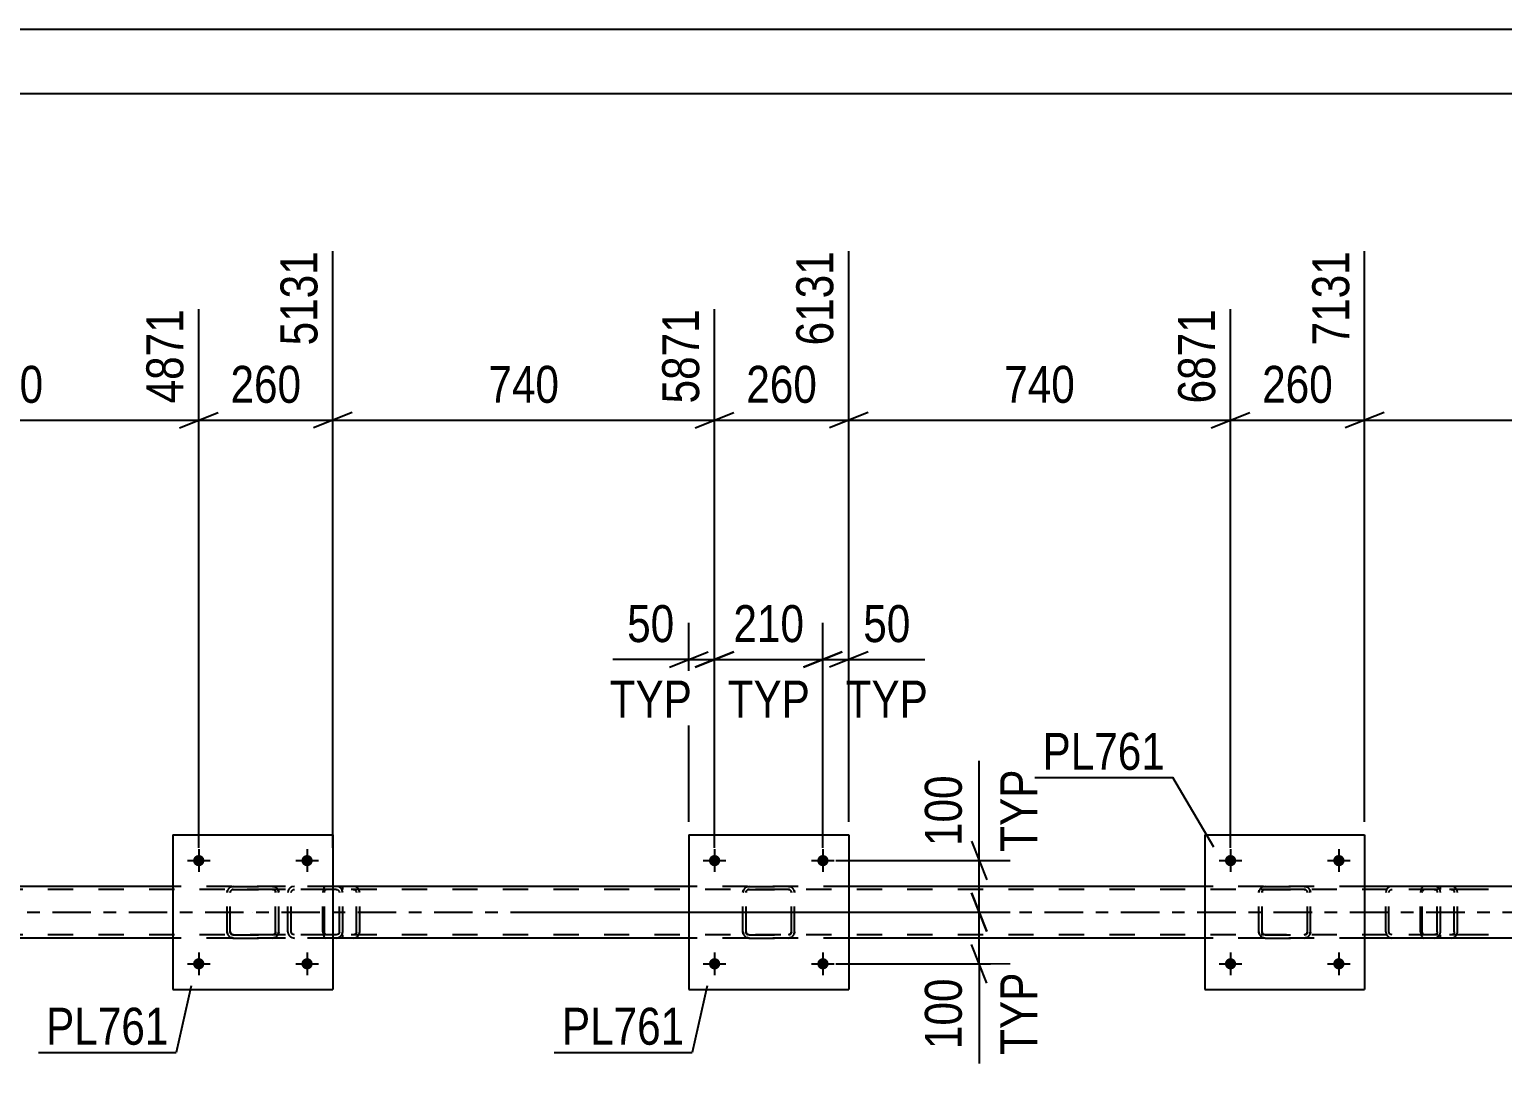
# Model space of a CAD drawing. Header units: millimetres. Extents: x -116 to 725, y -402 to 192.
# Drawn here: x 163 to 277.3, y 111.6 to 191.7 of the extents above; entities that cross this region are included whole.
import ezdxf

# ---------------------------------------------------------------- set-up
doc = ezdxf.new("R2010")
doc.units = ezdxf.units.MM
doc.linetypes.add('DXK_LINE_DOT2', pattern=[3.9198, 1.9599, -1.9599])
doc.linetypes.add('DXK_LINE_DOT3', pattern=[5.9187, 2.979, -0.9799, 0.9799, -0.9799])
doc.styles.add('Arial Narrow', font='ARIALN.TTF', dxfattribs={"height": 0.2})

# ---------------------------------------------------------------- blocks, each defined once
blk = doc.blocks.new('Unknown-203723472-1133')
at = {"color": 5, "linetype": 'Continuous'}
for p, q in [((725.23, 191.75), (-115.77, 191.75)), ((720.23, 186.75), (-110.77, 186.75))]:
    blk.add_line(p, q, dxfattribs=at)
blk = doc.blocks.new('Part-203723472-6724 - 6595')
at = {"color": 7, "linetype": 'DXK_LINE_DOT2'}
for p, q in [((679.93, 125.08), (-18.66, 125.08)), ((186.57, 125.32), (174.17, 125.32)), ((226.57, 125.32), (214.17, 125.32)), ((266.58, 125.32), (254.18, 125.32)), ((679.93, 121.56), (-18.66, 121.56)), ((186.57, 121.32), (174.17, 121.32)), ((226.57, 121.32), (214.17, 121.32)), ((266.58, 121.32), (254.18, 121.32))]:
    blk.add_line(p, q, dxfattribs=at)
at = {"color": 2, "linetype": 'Continuous'}
for p, q in [((174.17, 125.32), (146.57, 125.32)), ((214.17, 125.32), (186.57, 125.32)), ((254.18, 125.32), (226.57, 125.32)), ((294.18, 125.32), (266.58, 125.32)), ((174.17, 121.32), (146.57, 121.32)), ((214.17, 121.32), (186.57, 121.32)), ((254.18, 121.32), (226.57, 121.32)), ((294.18, 121.32), (266.58, 121.32))]:
    blk.add_line(p, q, dxfattribs=at)
at = {"color": 7, "linetype": 'DXK_LINE_DOT3'}
blk.add_line((-18.66, 123.32), (679.93, 123.32), dxfattribs=at)
blk = doc.blocks.new('Part-203723472-6613 - 6595')
at = {"color": 2, "linetype": 'Continuous'}
for p, q in [((254.18, 129.32), (254.18, 117.32)), ((254.18, 129.32), (266.58, 129.32)), ((266.58, 129.32), (266.58, 117.32)), ((254.18, 117.32), (266.58, 117.32))]:
    blk.add_line(p, q, dxfattribs=at)
blk = doc.blocks.new('Bolt-203723472-6817 - 6595')
at = {"linetype": 'Continuous'}
for points in [[(216.61, 119.32, -1), (215.73, 119.32, -1)], [(225.01, 119.32, -1), (224.13, 119.32, -1)]]:
    blk.add_hatch(color=1, dxfattribs=at).paths.add_polyline_path(points)
at = {"color": 1, "linetype": 'Continuous'}
for p, q in [((216.17, 120.2), (216.17, 118.44)), ((224.57, 120.2), (224.57, 118.44)), ((215.29, 119.32), (217.05, 119.32)), ((223.69, 119.32), (225.45, 119.32))]:
    blk.add_line(p, q, dxfattribs=at)
blk = doc.blocks.new('Part-203723472-6614 - 6595')
at = {"color": 7, "linetype": 'DXK_LINE_DOT2'}
for p, q in [((258.38, 124.84), (258.41, 125.03)), ((258.41, 125.03), (258.38, 124.84)), ((258.38, 121.8), (258.38, 124.84)), ((258.62, 124.84), (258.63, 124.94)), ((258.63, 124.94), (258.62, 124.84)), ((258.62, 121.8), (258.62, 124.84)), ((258.63, 124.94), (258.69, 125.01)), ((258.69, 125.01), (258.63, 124.94)), ((258.67, 125.29), (258.86, 125.32)), ((258.86, 125.32), (258.67, 125.29)), ((258.69, 125.01), (258.76, 125.07)), ((258.76, 125.07), (258.69, 125.01)), ((258.76, 125.07), (258.86, 125.08)), ((258.86, 125.08), (258.76, 125.07)), ((258.86, 125.32), (261.9, 125.32)), ((258.86, 125.32), (258.86, 125.32)), ((258.86, 125.32), (261.9, 125.32)), ((258.86, 125.08), (261.9, 125.08)), ((258.86, 125.08), (258.86, 125.08)), ((261.9, 125.08), (258.86, 125.08)), ((261.9, 125.32), (261.9, 125.32)), ((261.9, 125.32), (262.08, 125.29)), ((262.08, 125.29), (261.9, 125.32)), ((261.9, 125.08), (261.9, 125.08)), ((261.9, 125.08), (261.99, 125.07)), ((261.99, 125.07), (261.9, 125.08)), ((261.99, 125.07), (262.06, 125.01)), ((262.06, 125.01), (261.99, 125.07)), ((262.06, 125.01), (262.12, 124.94)), ((262.12, 124.94), (262.06, 125.01)), ((262.12, 124.94), (262.14, 124.84)), ((262.14, 124.84), (262.12, 124.94)), ((262.14, 121.8), (262.14, 124.84)), ((262.34, 125.03), (262.38, 124.84)), ((262.38, 124.84), (262.34, 125.03)), ((262.38, 121.8), (262.38, 124.84)), ((258.41, 121.62), (258.38, 121.8)), ((258.38, 121.8), (258.41, 121.62)), ((258.63, 121.71), (258.62, 121.8)), ((258.62, 121.8), (258.63, 121.71)), ((258.69, 121.63), (258.63, 121.71)), ((258.63, 121.71), (258.69, 121.63)), ((258.86, 121.32), (258.67, 121.36)), ((258.67, 121.36), (258.86, 121.32)), ((258.76, 121.58), (258.69, 121.63)), ((258.69, 121.63), (258.76, 121.58)), ((258.86, 121.56), (258.76, 121.58)), ((258.76, 121.58), (258.86, 121.56)), ((258.86, 121.56), (261.9, 121.56)), ((258.86, 121.56), (258.86, 121.56)), ((258.86, 121.56), (261.9, 121.56)), ((258.86, 121.32), (261.9, 121.32)), ((258.86, 121.32), (258.86, 121.32)), ((258.86, 121.32), (261.9, 121.32)), ((261.99, 121.58), (261.9, 121.56)), ((261.9, 121.56), (261.99, 121.58)), ((261.9, 121.56), (261.9, 121.56)), ((262.08, 121.36), (261.9, 121.32)), ((261.9, 121.32), (262.08, 121.36)), ((261.9, 121.32), (261.9, 121.32)), ((262.06, 121.63), (261.99, 121.58)), ((261.99, 121.58), (262.06, 121.63)), ((262.12, 121.71), (262.06, 121.63)), ((262.06, 121.63), (262.12, 121.71)), ((262.14, 121.8), (262.12, 121.71)), ((262.12, 121.71), (262.14, 121.8)), ((262.38, 121.8), (262.34, 121.62)), ((262.34, 121.62), (262.38, 121.8))]:
    blk.add_line(p, q, dxfattribs=at)
at = {"color": 7, "linetype": 'DXK_LINE_DOT3'}
blk.add_line((260.38, 123.32), (260.38, 123.33), dxfattribs=at)
at = {"color": 7, "linetype": 'DXK_LINE_DOT2'}
for centre, start, end in [((258.86, 124.84), 112.5, 157.5), ((258.86, 124.84), 112.5, 157.5), ((261.9, 124.84), 22.5, 67.5), ((261.9, 124.84), 22.5, 67.5), ((258.86, 121.8), 202.5, 247.5), ((258.86, 121.8), 202.5, 247.5), ((261.9, 121.8), 292.5, 337.5), ((261.9, 121.8), 292.5, 337.5)]:
    blk.add_arc(centre, 0.48, start, end, dxfattribs=at)
blk = doc.blocks.new('Part-203723472-6765 - 6595')
at = {"color": 7, "linetype": 'DXK_LINE_DOT2'}
for p, q in [((186.82, 125.32), (181.43, 125.32)), ((186.82, 125.08), (181.43, 125.08)), ((183.11, 125.01), (183.07, 124.84)), ((183.07, 121.8), (183.07, 124.84)), ((183.11, 125.03), (183.11, 125.01)), ((183.33, 124.84), (183.35, 124.94)), ((183.33, 121.8), (183.33, 124.84)), ((183.35, 124.94), (183.41, 125.01)), ((183.59, 125.32), (183.39, 125.29)), ((183.41, 125.01), (183.49, 125.07)), ((183.49, 125.07), (183.59, 125.08)), ((187.02, 125.29), (186.82, 125.32)), ((186.82, 125.08), (186.92, 125.07)), ((186.92, 125.07), (187, 125.01)), ((187, 125.01), (187.06, 124.94)), ((187.06, 124.94), (187.08, 124.84)), ((187.08, 121.8), (187.08, 124.84)), ((187.3, 125.01), (187.29, 125.03)), ((187.33, 124.84), (187.3, 125.01)), ((187.33, 121.8), (187.33, 124.84)), ((186.82, 121.56), (181.43, 121.56)), ((186.82, 121.32), (181.43, 121.32)), ((183.07, 121.8), (183.11, 121.62)), ((183.35, 121.71), (183.33, 121.8)), ((183.41, 121.63), (183.35, 121.71)), ((183.39, 121.36), (183.59, 121.32)), ((183.49, 121.58), (183.41, 121.63)), ((183.59, 121.56), (183.49, 121.58)), ((186.92, 121.58), (186.82, 121.56)), ((186.82, 121.32), (187.02, 121.36)), ((187, 121.63), (186.92, 121.58)), ((187.06, 121.71), (187, 121.63)), ((187.08, 121.8), (187.06, 121.71)), ((187.29, 121.62), (187.33, 121.8))]:
    blk.add_line(p, q, dxfattribs=at)
for centre, start, end in [((183.57, 124.82), 110.7583, 155.68), ((186.84, 124.82), 24.32, 69.2417), ((183.57, 121.83), 204.32, 249.2417), ((186.84, 121.83), 290.7583, 335.68)]:
    blk.add_arc(centre, 0.496, start, end, dxfattribs=at)
blk = doc.blocks.new('Part-203723472-6631 - 6595')
at = {"color": 2, "linetype": 'Continuous'}
for p, q in [((214.17, 129.32), (214.17, 117.32)), ((214.17, 129.32), (226.57, 129.32)), ((226.57, 129.32), (226.57, 117.32)), ((214.17, 117.32), (226.57, 117.32))]:
    blk.add_line(p, q, dxfattribs=at)
blk = doc.blocks.new('Part-203723472-6632 - 6595')
at = {"color": 7, "linetype": 'DXK_LINE_DOT2'}
for p, q in [((218.37, 124.84), (218.41, 125.03)), ((218.41, 125.03), (218.37, 124.84)), ((218.37, 121.8), (218.37, 124.84)), ((218.61, 124.84), (218.63, 124.94)), ((218.63, 124.94), (218.61, 124.84)), ((218.61, 121.8), (218.61, 124.84)), ((218.63, 124.94), (218.68, 125.01)), ((218.68, 125.01), (218.63, 124.94)), ((218.67, 125.29), (218.85, 125.32)), ((218.85, 125.32), (218.67, 125.29)), ((218.68, 125.01), (218.76, 125.07)), ((218.76, 125.07), (218.68, 125.01)), ((218.76, 125.07), (218.85, 125.08)), ((218.85, 125.08), (218.76, 125.07)), ((218.85, 125.32), (221.89, 125.32)), ((218.85, 125.32), (218.85, 125.32)), ((218.85, 125.32), (221.89, 125.32)), ((218.85, 125.08), (221.89, 125.08)), ((218.85, 125.08), (218.85, 125.08)), ((221.89, 125.08), (218.85, 125.08)), ((221.89, 125.32), (221.89, 125.32)), ((221.89, 125.32), (222.08, 125.29)), ((222.08, 125.29), (221.89, 125.32)), ((221.89, 125.08), (221.89, 125.08)), ((221.89, 125.08), (221.99, 125.07)), ((221.99, 125.07), (221.89, 125.08)), ((221.99, 125.07), (222.06, 125.01)), ((222.06, 125.01), (221.99, 125.07)), ((222.06, 125.01), (222.12, 124.94)), ((222.12, 124.94), (222.06, 125.01)), ((222.12, 124.94), (222.13, 124.84)), ((222.13, 124.84), (222.12, 124.94)), ((222.13, 121.8), (222.13, 124.84)), ((222.34, 125.03), (222.37, 124.84)), ((222.37, 124.84), (222.34, 125.03)), ((222.37, 121.8), (222.37, 124.84)), ((218.41, 121.62), (218.37, 121.8)), ((218.37, 121.8), (218.41, 121.62)), ((218.63, 121.71), (218.61, 121.8)), ((218.61, 121.8), (218.63, 121.71)), ((218.68, 121.63), (218.63, 121.71)), ((218.63, 121.71), (218.68, 121.63)), ((218.85, 121.32), (218.67, 121.36)), ((218.67, 121.36), (218.85, 121.32)), ((218.76, 121.58), (218.68, 121.63)), ((218.68, 121.63), (218.76, 121.58)), ((218.85, 121.56), (218.76, 121.58)), ((218.76, 121.58), (218.85, 121.56)), ((218.85, 121.56), (221.89, 121.56)), ((218.85, 121.56), (218.85, 121.56)), ((218.85, 121.56), (221.89, 121.56)), ((218.85, 121.32), (221.89, 121.32)), ((218.85, 121.32), (218.85, 121.32)), ((218.85, 121.32), (221.89, 121.32)), ((221.99, 121.58), (221.89, 121.56)), ((221.89, 121.56), (221.99, 121.58)), ((221.89, 121.56), (221.89, 121.56)), ((222.08, 121.36), (221.89, 121.32)), ((221.89, 121.32), (222.08, 121.36)), ((221.89, 121.32), (221.89, 121.32)), ((222.06, 121.63), (221.99, 121.58)), ((221.99, 121.58), (222.06, 121.63)), ((222.12, 121.71), (222.06, 121.63)), ((222.06, 121.63), (222.12, 121.71)), ((222.13, 121.8), (222.12, 121.71)), ((222.12, 121.71), (222.13, 121.8)), ((222.37, 121.8), (222.34, 121.62)), ((222.34, 121.62), (222.37, 121.8))]:
    blk.add_line(p, q, dxfattribs=at)
at = {"color": 7, "linetype": 'DXK_LINE_DOT3'}
blk.add_line((220.37, 123.32), (220.37, 123.33), dxfattribs=at)
at = {"color": 7, "linetype": 'DXK_LINE_DOT2'}
for centre, start, end in [((218.85, 124.84), 112.5, 157.5), ((218.85, 124.84), 112.5, 157.5), ((221.89, 124.84), 22.5, 67.5), ((221.89, 124.84), 22.5, 67.5), ((218.85, 121.8), 202.5, 247.5), ((218.85, 121.8), 202.5, 247.5), ((221.89, 121.8), 292.5, 337.5), ((221.89, 121.8), 292.5, 337.5)]:
    blk.add_arc(centre, 0.48, start, end, dxfattribs=at)
blk = doc.blocks.new('Part-203723472-6794 - 6595')
at = {"color": 7, "linetype": 'DXK_LINE_DOT2'}
for p, q in [((271.96, 125.32), (266.56, 125.32)), ((271.96, 125.08), (266.56, 125.08)), ((268.25, 125.01), (268.21, 124.84)), ((268.21, 121.8), (268.21, 124.84)), ((268.25, 125.03), (268.25, 125.01)), ((268.46, 124.84), (268.48, 124.94)), ((268.46, 121.8), (268.46, 124.84)), ((268.48, 124.94), (268.54, 125.01)), ((268.72, 125.32), (268.52, 125.29)), ((268.54, 125.01), (268.62, 125.07)), ((268.62, 125.07), (268.72, 125.08)), ((272.15, 125.29), (271.96, 125.32)), ((271.96, 125.08), (272.05, 125.07)), ((272.05, 125.07), (272.14, 125.01)), ((272.14, 125.01), (272.19, 124.94)), ((272.19, 124.94), (272.21, 124.84)), ((272.21, 121.8), (272.21, 124.84)), ((272.43, 125.01), (272.43, 125.03)), ((272.47, 124.84), (272.43, 125.01)), ((272.47, 121.8), (272.47, 124.84)), ((271.96, 121.56), (266.56, 121.56)), ((271.96, 121.32), (266.56, 121.32)), ((268.21, 121.8), (268.25, 121.62)), ((268.48, 121.71), (268.46, 121.8)), ((268.54, 121.63), (268.48, 121.71)), ((268.52, 121.36), (268.72, 121.32)), ((268.62, 121.58), (268.54, 121.63)), ((268.72, 121.56), (268.62, 121.58)), ((272.05, 121.58), (271.96, 121.56)), ((271.96, 121.32), (272.15, 121.36)), ((272.14, 121.63), (272.05, 121.58)), ((272.19, 121.71), (272.14, 121.63)), ((272.21, 121.8), (272.19, 121.71)), ((272.43, 121.62), (272.47, 121.8))]:
    blk.add_line(p, q, dxfattribs=at)
for centre, start, end in [((268.7, 124.82), 110.7583, 155.68), ((271.97, 124.82), 24.32, 69.2417), ((268.7, 121.83), 204.32, 249.2417), ((271.97, 121.83), 290.7583, 335.68)]:
    blk.add_arc(centre, 0.496, start, end, dxfattribs=at)
blk = doc.blocks.new('Part-203723472-6798 - 6595')
at = {"color": 7, "linetype": 'DXK_LINE_DOT2'}
for p, q in [((270.94, 125.03), (270.92, 124.84)), ((270.92, 121.8), (270.92, 124.84)), ((271, 125.18), (270.94, 125.03)), ((271.09, 125.29), (271, 125.18)), ((271.05, 124.84), (271.06, 124.94)), ((271.05, 121.8), (271.05, 124.84)), ((271.06, 124.94), (271.09, 125.01)), ((271.19, 125.32), (271.09, 125.29)), ((271.09, 125.01), (271.14, 125.07)), ((271.14, 125.07), (271.19, 125.08)), ((275.13, 125.32), (271.19, 125.32)), ((275.13, 125.08), (271.19, 125.08)), ((272.47, 125.08), (272.47, 125.32)), ((273.47, 125.29), (273.28, 125.32)), ((273.28, 125.08), (273.38, 125.07)), ((273.38, 125.07), (273.46, 125.01)), ((273.46, 125.01), (273.51, 124.94)), ((273.51, 124.94), (273.53, 124.84)), ((273.53, 121.8), (273.53, 124.84)), ((273.75, 125.01), (273.75, 125.03)), ((273.78, 124.84), (273.75, 125.01)), ((273.78, 121.8), (273.78, 124.84)), ((270.92, 121.8), (270.94, 121.62)), ((270.94, 121.62), (271, 121.46)), ((271, 121.46), (271.09, 121.36)), ((271.06, 121.71), (271.05, 121.8)), ((271.09, 121.63), (271.06, 121.71)), ((271.14, 121.58), (271.09, 121.63)), ((271.09, 121.36), (271.19, 121.32)), ((271.19, 121.56), (271.14, 121.58)), ((275.13, 121.56), (271.19, 121.56)), ((275.13, 121.32), (271.19, 121.32)), ((272.47, 121.36), (272.47, 121.56)), ((272.47, 121.32), (272.47, 121.36)), ((273.38, 121.58), (273.28, 121.56)), ((273.28, 121.32), (273.47, 121.36)), ((273.46, 121.63), (273.38, 121.58)), ((273.51, 121.71), (273.46, 121.63)), ((273.53, 121.8), (273.51, 121.71)), ((273.75, 121.62), (273.78, 121.8))]:
    blk.add_line(p, q, dxfattribs=at)
for centre, start, end in [((273.3, 124.83), 23.8494, 68.8059), ((273.3, 121.82), 291.1941, 336.1506)]:
    blk.add_arc(centre, 0.492, start, end, dxfattribs=at)
blk = doc.blocks.new('Part-203723472-6805 - 6595')
at = {"color": 7, "linetype": 'DXK_LINE_DOT2'}
for p, q in [((185.81, 125.03), (185.78, 124.84)), ((185.78, 121.8), (185.78, 124.84)), ((185.86, 125.18), (185.81, 125.03)), ((185.95, 125.29), (185.86, 125.18)), ((185.92, 124.84), (185.93, 124.94)), ((185.92, 121.8), (185.92, 124.84)), ((185.93, 124.94), (185.96, 125.01)), ((186.06, 125.32), (185.95, 125.29)), ((185.96, 125.01), (186, 125.07)), ((186, 125.07), (186.06, 125.08)), ((189.99, 125.32), (186.06, 125.32)), ((189.99, 125.08), (186.06, 125.08)), ((187.33, 125.08), (187.33, 125.32)), ((188.34, 125.29), (188.15, 125.32)), ((188.15, 125.08), (188.24, 125.07)), ((188.24, 125.07), (188.32, 125.01)), ((188.32, 125.01), (188.38, 124.94)), ((188.38, 124.94), (188.4, 124.84)), ((188.4, 121.8), (188.4, 124.84)), ((188.61, 125.01), (188.61, 125.03)), ((188.65, 124.84), (188.61, 125.01)), ((188.65, 121.8), (188.65, 124.84)), ((185.78, 121.8), (185.81, 121.62)), ((185.81, 121.62), (185.86, 121.46)), ((185.86, 121.46), (185.95, 121.36)), ((185.93, 121.71), (185.92, 121.8)), ((185.96, 121.63), (185.93, 121.71)), ((185.95, 121.36), (186.06, 121.32)), ((186, 121.58), (185.96, 121.63)), ((186.06, 121.56), (186, 121.58)), ((189.99, 121.56), (186.06, 121.56)), ((189.99, 121.32), (186.06, 121.32)), ((187.33, 121.36), (187.33, 121.56)), ((187.33, 121.32), (187.33, 121.36)), ((188.24, 121.58), (188.15, 121.56)), ((188.15, 121.32), (188.34, 121.36)), ((188.32, 121.63), (188.24, 121.58)), ((188.38, 121.71), (188.32, 121.63)), ((188.4, 121.8), (188.38, 121.71)), ((188.61, 121.62), (188.65, 121.8))]:
    blk.add_line(p, q, dxfattribs=at)
for centre, start, end in [((188.16, 124.83), 23.8494, 68.8059), ((188.16, 121.82), 291.1941, 336.1506)]:
    blk.add_arc(centre, 0.492, start, end, dxfattribs=at)
blk = doc.blocks.new('Bolt-203723472-6850 - 6595')
at = {"linetype": 'Continuous'}
for points in [[(256.62, 127.32, -1), (255.74, 127.32, -1)], [(265.02, 127.32, -1), (264.14, 127.32, -1)]]:
    blk.add_hatch(color=1, dxfattribs=at).paths.add_polyline_path(points)
at = {"color": 1, "linetype": 'Continuous'}
for p, q in [((256.18, 128.2), (256.18, 126.44)), ((264.58, 128.2), (264.58, 126.44)), ((255.3, 127.32), (257.06, 127.32)), ((263.7, 127.32), (265.46, 127.32))]:
    blk.add_line(p, q, dxfattribs=at)
blk = doc.blocks.new('Bolt-203723472-6851 - 6595')
at = {"linetype": 'Continuous'}
for points in [[(256.62, 119.32, -1), (255.74, 119.32, -1)], [(265.02, 119.32, -1), (264.14, 119.32, -1)]]:
    blk.add_hatch(color=1, dxfattribs=at).paths.add_polyline_path(points)
at = {"color": 1, "linetype": 'Continuous'}
for p, q in [((256.18, 120.2), (256.18, 118.44)), ((264.58, 120.2), (264.58, 118.44)), ((255.3, 119.32), (257.06, 119.32)), ((263.7, 119.32), (265.46, 119.32))]:
    blk.add_line(p, q, dxfattribs=at)
blk = doc.blocks.new('Bolt-203723472-6852 - 6595')
at = {"linetype": 'Continuous'}
for points in [[(216.61, 127.32, -1), (215.73, 127.32, -1)], [(225.01, 127.32, -1), (224.13, 127.32, -1)]]:
    blk.add_hatch(color=1, dxfattribs=at).paths.add_polyline_path(points)
at = {"color": 1, "linetype": 'Continuous'}
for p, q in [((216.17, 128.2), (216.17, 126.44)), ((224.57, 128.2), (224.57, 126.44)), ((215.29, 127.32), (217.05, 127.32)), ((223.69, 127.32), (225.45, 127.32))]:
    blk.add_line(p, q, dxfattribs=at)
blk = doc.blocks.new('Part-203723472-6895 - 6595')
at = {"color": 7, "linetype": 'DXK_LINE_DOT2'}
for p, q in [((178.37, 124.84), (178.41, 125.03)), ((178.41, 125.03), (178.37, 124.84)), ((178.37, 121.8), (178.37, 124.84)), ((178.61, 124.84), (178.63, 124.94)), ((178.63, 124.94), (178.61, 124.84)), ((178.61, 121.8), (178.61, 124.84)), ((178.63, 124.94), (178.68, 125.01)), ((178.68, 125.01), (178.63, 124.94)), ((178.67, 125.29), (178.85, 125.32)), ((178.85, 125.32), (178.67, 125.29)), ((178.68, 125.01), (178.76, 125.07)), ((178.76, 125.07), (178.68, 125.01)), ((178.76, 125.07), (178.85, 125.08)), ((178.85, 125.08), (178.76, 125.07)), ((178.85, 125.32), (181.89, 125.32)), ((178.85, 125.32), (178.85, 125.32)), ((178.85, 125.32), (181.89, 125.32)), ((178.85, 125.08), (181.89, 125.08)), ((178.85, 125.08), (178.85, 125.08)), ((181.89, 125.08), (178.85, 125.08)), ((181.89, 125.32), (181.89, 125.32)), ((181.89, 125.32), (182.08, 125.29)), ((182.08, 125.29), (181.89, 125.32)), ((181.89, 125.08), (181.89, 125.08)), ((181.89, 125.08), (181.99, 125.07)), ((181.99, 125.07), (181.89, 125.08)), ((181.99, 125.07), (182.06, 125.01)), ((182.06, 125.01), (181.99, 125.07)), ((182.06, 125.01), (182.12, 124.94)), ((182.12, 124.94), (182.06, 125.01)), ((182.12, 124.94), (182.13, 124.84)), ((182.13, 124.84), (182.12, 124.94)), ((182.13, 121.8), (182.13, 124.84)), ((182.34, 125.03), (182.37, 124.84)), ((182.37, 124.84), (182.34, 125.03)), ((182.37, 121.8), (182.37, 124.84)), ((178.41, 121.62), (178.37, 121.8)), ((178.37, 121.8), (178.41, 121.62)), ((178.63, 121.71), (178.61, 121.8)), ((178.61, 121.8), (178.63, 121.71)), ((178.68, 121.63), (178.63, 121.71)), ((178.63, 121.71), (178.68, 121.63)), ((178.85, 121.32), (178.67, 121.36)), ((178.67, 121.36), (178.85, 121.32)), ((178.76, 121.58), (178.68, 121.63)), ((178.68, 121.63), (178.76, 121.58)), ((178.85, 121.56), (178.76, 121.58)), ((178.76, 121.58), (178.85, 121.56)), ((178.85, 121.56), (181.89, 121.56)), ((178.85, 121.56), (178.85, 121.56)), ((178.85, 121.56), (181.89, 121.56)), ((178.85, 121.32), (181.89, 121.32)), ((178.85, 121.32), (178.85, 121.32)), ((178.85, 121.32), (181.89, 121.32)), ((181.99, 121.58), (181.89, 121.56)), ((181.89, 121.56), (181.99, 121.58)), ((181.89, 121.56), (181.89, 121.56)), ((182.08, 121.36), (181.89, 121.32)), ((181.89, 121.32), (182.08, 121.36)), ((181.89, 121.32), (181.89, 121.32)), ((182.06, 121.63), (181.99, 121.58)), ((181.99, 121.58), (182.06, 121.63)), ((182.12, 121.71), (182.06, 121.63)), ((182.06, 121.63), (182.12, 121.71)), ((182.13, 121.8), (182.12, 121.71)), ((182.12, 121.71), (182.13, 121.8)), ((182.37, 121.8), (182.34, 121.62)), ((182.34, 121.62), (182.37, 121.8))]:
    blk.add_line(p, q, dxfattribs=at)
at = {"color": 7, "linetype": 'DXK_LINE_DOT3'}
blk.add_line((180.37, 123.32), (180.37, 123.33), dxfattribs=at)
at = {"color": 7, "linetype": 'DXK_LINE_DOT2'}
for centre, start, end in [((178.85, 124.84), 112.5, 157.5), ((178.85, 124.84), 112.5, 157.5), ((181.89, 124.84), 22.5, 67.5), ((181.89, 124.84), 22.5, 67.5), ((178.85, 121.8), 202.5, 247.5), ((178.85, 121.8), 202.5, 247.5), ((181.89, 121.8), 292.5, 337.5), ((181.89, 121.8), 292.5, 337.5)]:
    blk.add_arc(centre, 0.48, start, end, dxfattribs=at)
blk = doc.blocks.new('Part-203723472-6900 - 6595')
at = {"color": 2, "linetype": 'Continuous'}
for p, q in [((174.17, 129.32), (174.17, 117.32)), ((174.17, 129.32), (186.57, 129.32)), ((186.57, 129.32), (186.57, 117.32)), ((174.17, 117.32), (186.57, 117.32))]:
    blk.add_line(p, q, dxfattribs=at)
blk = doc.blocks.new('Bolt-203723472-6901 - 6595')
at = {"linetype": 'Continuous'}
for points in [[(176.61, 119.32, -1), (175.73, 119.32, -1)], [(185.01, 119.32, -1), (184.13, 119.32, -1)]]:
    blk.add_hatch(color=1, dxfattribs=at).paths.add_polyline_path(points)
at = {"color": 1, "linetype": 'Continuous'}
for p, q in [((176.17, 120.2), (176.17, 118.44)), ((184.57, 120.2), (184.57, 118.44)), ((175.29, 119.32), (177.05, 119.32)), ((183.69, 119.32), (185.45, 119.32))]:
    blk.add_line(p, q, dxfattribs=at)
blk = doc.blocks.new('Bolt-203723472-6902 - 6595')
at = {"linetype": 'Continuous'}
for points in [[(176.61, 127.32, -1), (175.73, 127.32, -1)], [(185.01, 127.32, -1), (184.13, 127.32, -1)]]:
    blk.add_hatch(color=1, dxfattribs=at).paths.add_polyline_path(points)
at = {"color": 1, "linetype": 'Continuous'}
for p, q in [((176.17, 128.2), (176.17, 126.44)), ((184.57, 128.2), (184.57, 126.44)), ((175.29, 127.32), (177.05, 127.32)), ((183.69, 127.32), (185.45, 127.32))]:
    blk.add_line(p, q, dxfattribs=at)
blk = doc.blocks.new('StraightDimension-203723472-17710 - 6595')
at = {"color": 7, "linetype": 'Continuous'}
for p, q in [((186.57, 128.32), (186.57, 174.57)), ((216.17, 128.32), (216.17, 170.07)), ((188.07, 162.06), (185.07, 160.86)), ((186.57, 161.46), (216.17, 161.46)), ((214.67, 160.86), (217.67, 162.06))]:
    blk.add_line(p, q, dxfattribs=at)
at = {"color": 0}
blk.add_wipeout([(204.72, 162.21), (204.72, 166.41), (198.03, 166.41), (198.03, 162.21)], dxfattribs=at)
at = {"color": 3, "style": 'Arial Narrow'}
blk.add_text('740', height=2.863, dxfattribs=at).set_placement((198.63, 162.81))
at = {"color": 0, "linetype": 'Continuous'}
blk.add_wipeout([(215.57, 170.67), (211.37, 170.67), (211.37, 162.16), (215.57, 162.16)], dxfattribs=at)
at = {"color": 3, "linetype": 'Continuous', "style": 'Arial Narrow'}
blk.add_text('5871', height=2.863, rotation=90.0002, dxfattribs=at).set_placement((214.97, 162.76))
blk = doc.blocks.new('StraightDimension-203723472-17711 - 6595')
at = {"color": 7, "linetype": 'Continuous'}
for p, q in [((186.57, 128.32), (186.57, 174.57)), ((176.17, 128.32), (176.17, 170.07)), ((174.67, 160.86), (177.67, 162.06)), ((176.17, 161.46), (186.57, 161.46)), ((188.07, 162.06), (185.07, 160.86))]:
    blk.add_line(p, q, dxfattribs=at)
at = {"color": 0}
blk.add_wipeout([(184.72, 162.21), (184.72, 166.41), (178.03, 166.41), (178.03, 162.21)], dxfattribs=at)
at = {"color": 3, "style": 'Arial Narrow'}
blk.add_text('260', height=2.863, dxfattribs=at).set_placement((178.63, 162.81))
at = {"color": 0, "linetype": 'Continuous'}
blk.add_wipeout([(185.97, 175.17), (181.77, 175.17), (181.77, 166.66), (185.97, 166.66)], dxfattribs=at)
at = {"color": 3, "linetype": 'Continuous', "style": 'Arial Narrow'}
blk.add_text('5131', height=2.863, rotation=90.0002, dxfattribs=at).set_placement((185.37, 167.26))
blk = doc.blocks.new('StraightDimension-203723472-7330 - 6595')
at = {"color": 7, "linetype": 'Continuous'}
for p, q in [((214.17, 130.32), (214.17, 145.76)), ((216.17, 128.32), (216.17, 145.76)), ((214.17, 142.91), (208.27, 142.91)), ((214.17, 142.91), (208.27, 142.91)), ((212.67, 142.31), (215.67, 143.51)), ((214.17, 142.91), (216.17, 142.91)), ((217.67, 143.51), (214.67, 142.31))]:
    blk.add_line(p, q, dxfattribs=at)
at = {"color": 0}
blk.add_wipeout([(213.65, 143.66), (213.65, 147.86), (208.79, 147.86), (208.79, 143.66)], dxfattribs=at)
at = {"color": 0, "linetype": 'Continuous'}
blk.add_wipeout([(215.02, 137.81), (215.02, 142.01), (207.43, 142.01), (207.43, 137.81)], dxfattribs=at)
at = {"color": 3, "style": 'Arial Narrow'}
blk.add_text('50', height=2.863, dxfattribs=at).set_placement((209.39, 144.26))
at = {"color": 3, "linetype": 'Continuous', "style": 'Arial Narrow'}
blk.add_text('TYP', height=2.863, dxfattribs=at).set_placement((208.03, 138.41))
blk = doc.blocks.new('StraightDimension-203723472-7343 - 6595')
at = {"color": 7, "linetype": 'Continuous'}
for p, q in [((224.57, 128.32), (224.57, 145.76)), ((226.57, 130.32), (226.57, 145.76)), ((223.07, 142.31), (226.07, 143.51)), ((224.57, 142.91), (226.57, 142.91)), ((228.07, 143.51), (225.07, 142.31)), ((226.57, 142.91), (232.48, 142.91)), ((226.57, 142.91), (232.48, 142.91))]:
    blk.add_line(p, q, dxfattribs=at)
at = {"color": 0}
blk.add_wipeout([(231.96, 143.66), (231.96, 147.86), (227.1, 147.86), (227.1, 143.66)], dxfattribs=at)
at = {"color": 0, "linetype": 'Continuous'}
blk.add_wipeout([(233.32, 137.81), (233.32, 142.01), (225.73, 142.01), (225.73, 137.81)], dxfattribs=at)
at = {"color": 3, "style": 'Arial Narrow'}
blk.add_text('50', height=2.863, dxfattribs=at).set_placement((227.7, 144.26))
at = {"color": 3, "linetype": 'Continuous', "style": 'Arial Narrow'}
blk.add_text('TYP', height=2.863, dxfattribs=at).set_placement((226.33, 138.41))
blk = doc.blocks.new('StraightDimension-203723472-7356 - 6595')
at = {"color": 7, "linetype": 'Continuous'}
for p, q in [((216.17, 128.32), (216.17, 145.76)), ((224.57, 128.32), (224.57, 145.76)), ((214.67, 142.31), (217.67, 143.51)), ((216.17, 142.91), (224.57, 142.91)), ((226.07, 143.51), (223.07, 142.31))]:
    blk.add_line(p, q, dxfattribs=at)
at = {"color": 0}
blk.add_wipeout([(223.72, 143.66), (223.72, 147.86), (217.03, 147.86), (217.03, 143.66)], dxfattribs=at)
at = {"color": 0, "linetype": 'Continuous'}
blk.add_wipeout([(224.17, 137.81), (224.17, 142.01), (216.58, 142.01), (216.58, 137.81)], dxfattribs=at)
at = {"color": 3, "style": 'Arial Narrow'}
blk.add_text('210', height=2.863, dxfattribs=at).set_placement((217.63, 144.26))
at = {"color": 3, "linetype": 'Continuous', "style": 'Arial Narrow'}
blk.add_text('TYP', height=2.863, dxfattribs=at).set_placement((217.18, 138.41))
blk = doc.blocks.new('StraightDimension-203723472-7373 - 6595')
at = {"color": 7, "linetype": 'Continuous'}
for p, q in [((236.09, 124.82), (237.29, 121.82)), ((201.33, 123.32), (239.09, 123.32)), ((236.69, 119.32), (236.69, 123.32)), ((237.29, 117.82), (236.09, 120.82)), ((225.57, 119.32), (239.09, 119.32)), ((236.69, 119.32), (236.69, 111.59)), ((236.69, 119.32), (236.69, 111.59))]:
    blk.add_line(p, q, dxfattribs=at)
at = {"color": 0, "linetype": 'Continuous'}
blk.add_wipeout([(241.79, 119.25), (237.59, 119.25), (237.59, 111.66), (241.79, 111.66)], dxfattribs=at)
at = {"color": 0}
blk.add_wipeout([(235.94, 118.8), (231.74, 118.8), (231.74, 112.11), (235.94, 112.11)], dxfattribs=at)
at = {"color": 3, "style": 'Arial Narrow'}
blk.add_text('100', height=2.863, rotation=90.0002, dxfattribs=at).set_placement((235.34, 112.71))
at = {"color": 3, "linetype": 'Continuous', "style": 'Arial Narrow'}
blk.add_text('TYP', height=2.863, rotation=90.0002, dxfattribs=at).set_placement((241.19, 112.26))
blk = doc.blocks.new('StraightDimension-203723472-7396 - 6595')
at = {"color": 7, "linetype": 'Continuous'}
for p, q in [((236.69, 127.32), (236.69, 135.06)), ((236.69, 127.32), (236.69, 135.06)), ((236.09, 128.82), (237.29, 125.82)), ((225.57, 127.32), (239.09, 127.32)), ((236.69, 123.32), (236.69, 127.32)), ((237.29, 121.82), (236.09, 124.82)), ((201.33, 123.32), (239.09, 123.32))]:
    blk.add_line(p, q, dxfattribs=at)
at = {"color": 0, "linetype": 'Continuous'}
blk.add_wipeout([(241.79, 134.99), (237.59, 134.99), (237.59, 127.4), (241.79, 127.4)], dxfattribs=at)
at = {"color": 0}
blk.add_wipeout([(235.94, 134.53), (231.74, 134.53), (231.74, 127.85), (235.94, 127.85)], dxfattribs=at)
at = {"color": 3, "style": 'Arial Narrow'}
blk.add_text('100', height=2.863, rotation=90.0002, dxfattribs=at).set_placement((235.34, 128.45))
at = {"color": 3, "linetype": 'Continuous', "style": 'Arial Narrow'}
blk.add_text('TYP', height=2.863, rotation=90.0002, dxfattribs=at).set_placement((241.19, 128))
blk = doc.blocks.new('StraightDimension-203723472-17706 - 6595')
at = {"color": 7, "linetype": 'Continuous'}
for p, q in [((266.58, 130.32), (266.58, 174.57)), ((296.18, 128.32), (296.18, 170.07)), ((268.08, 162.06), (265.08, 160.86)), ((266.58, 161.46), (296.18, 161.46)), ((294.68, 160.86), (297.68, 162.06))]:
    blk.add_line(p, q, dxfattribs=at)
at = {"color": 0}
blk.add_wipeout([(284.72, 162.21), (284.72, 166.41), (278.03, 166.41), (278.03, 162.21)], dxfattribs=at)
at = {"color": 3, "style": 'Arial Narrow'}
blk.add_text('740', height=2.863, dxfattribs=at).set_placement((278.63, 162.81))
at = {"color": 0, "linetype": 'Continuous'}
blk.add_wipeout([(295.58, 170.67), (291.38, 170.67), (291.38, 162.16), (295.58, 162.16)], dxfattribs=at)
at = {"color": 3, "linetype": 'Continuous', "style": 'Arial Narrow'}
blk.add_text('7871', height=2.863, rotation=90.0002, dxfattribs=at).set_placement((294.98, 162.76))
blk = doc.blocks.new('StraightDimension-203723472-17707 - 6595')
at = {"color": 7, "linetype": 'Continuous'}
for p, q in [((266.58, 130.32), (266.58, 174.57)), ((256.18, 128.32), (256.18, 170.07)), ((254.68, 160.86), (257.68, 162.06)), ((256.18, 161.46), (266.58, 161.46)), ((268.08, 162.06), (265.08, 160.86))]:
    blk.add_line(p, q, dxfattribs=at)
at = {"color": 0}
blk.add_wipeout([(264.72, 162.21), (264.72, 166.41), (258.03, 166.41), (258.03, 162.21)], dxfattribs=at)
at = {"color": 3, "style": 'Arial Narrow'}
blk.add_text('260', height=2.863, dxfattribs=at).set_placement((258.63, 162.81))
at = {"color": 0, "linetype": 'Continuous'}
blk.add_wipeout([(265.98, 175.17), (261.78, 175.17), (261.78, 166.66), (265.98, 166.66)], dxfattribs=at)
at = {"color": 3, "linetype": 'Continuous', "style": 'Arial Narrow'}
blk.add_text('7131', height=2.863, rotation=90.0002, dxfattribs=at).set_placement((265.38, 167.26))
blk = doc.blocks.new('StraightDimension-203723472-17708 - 6595')
at = {"color": 7, "linetype": 'Continuous'}
for p, q in [((226.57, 130.32), (226.57, 174.57)), ((256.18, 128.32), (256.18, 170.07)), ((228.07, 162.06), (225.07, 160.86)), ((226.57, 161.46), (256.18, 161.46)), ((254.68, 160.86), (257.68, 162.06))]:
    blk.add_line(p, q, dxfattribs=at)
at = {"color": 0}
blk.add_wipeout([(244.72, 162.21), (244.72, 166.41), (238.03, 166.41), (238.03, 162.21)], dxfattribs=at)
at = {"color": 3, "style": 'Arial Narrow'}
blk.add_text('740', height=2.863, dxfattribs=at).set_placement((238.63, 162.81))
at = {"color": 0, "linetype": 'Continuous'}
blk.add_wipeout([(255.58, 170.67), (251.38, 170.67), (251.38, 162.16), (255.58, 162.16)], dxfattribs=at)
at = {"color": 3, "linetype": 'Continuous', "style": 'Arial Narrow'}
blk.add_text('6871', height=2.863, rotation=90.0002, dxfattribs=at).set_placement((254.98, 162.76))
blk = doc.blocks.new('StraightDimension-203723472-17709 - 6595')
at = {"color": 7, "linetype": 'Continuous'}
for p, q in [((226.57, 130.32), (226.57, 174.57)), ((216.17, 128.32), (216.17, 170.07)), ((214.67, 160.86), (217.67, 162.06)), ((216.17, 161.46), (226.57, 161.46)), ((228.07, 162.06), (225.07, 160.86))]:
    blk.add_line(p, q, dxfattribs=at)
at = {"color": 0}
blk.add_wipeout([(224.72, 162.21), (224.72, 166.41), (218.03, 166.41), (218.03, 162.21)], dxfattribs=at)
at = {"color": 3, "style": 'Arial Narrow'}
blk.add_text('260', height=2.863, dxfattribs=at).set_placement((218.63, 162.81))
at = {"color": 0, "linetype": 'Continuous'}
blk.add_wipeout([(225.97, 175.17), (221.77, 175.17), (221.77, 166.66), (225.97, 166.66)], dxfattribs=at)
at = {"color": 3, "linetype": 'Continuous', "style": 'Arial Narrow'}
blk.add_text('6131', height=2.863, rotation=90.0002, dxfattribs=at).set_placement((225.37, 167.26))
blk = doc.blocks.new('StraightDimension-203723472-17712 - 6595')
at = {"color": 7, "linetype": 'Continuous'}
for p, q in [((146.57, 130.32), (146.57, 174.57)), ((176.17, 128.32), (176.17, 170.07)), ((148.07, 162.06), (145.07, 160.86)), ((146.57, 161.46), (176.17, 161.46)), ((174.67, 160.86), (177.67, 162.06))]:
    blk.add_line(p, q, dxfattribs=at)
at = {"color": 0}
blk.add_wipeout([(164.72, 162.21), (164.72, 166.41), (158.03, 166.41), (158.03, 162.21)], dxfattribs=at)
at = {"color": 3, "style": 'Arial Narrow'}
blk.add_text('740', height=2.863, dxfattribs=at).set_placement((158.63, 162.81))
at = {"color": 0, "linetype": 'Continuous'}
blk.add_wipeout([(175.57, 170.67), (171.37, 170.67), (171.37, 162.16), (175.57, 162.16)], dxfattribs=at)
at = {"color": 3, "linetype": 'Continuous', "style": 'Arial Narrow'}
blk.add_text('4871', height=2.863, rotation=90.0002, dxfattribs=at).set_placement((174.97, 162.76))
blk = doc.blocks.new('Mark-203723472-6609 - 6595')
at = {"color": 30, "linetype": 'Continuous'}
for p in [(241, 133.76), (254.89, 128.35)]:
    blk.add_line(p, (251.7, 133.76), dxfattribs=at)
at = {"color": 0}
blk.add_wipeout([(251.1, 134.36), (251.1, 137.36), (241.6, 137.36), (241.6, 134.36)], dxfattribs=at)
blk.add_wipeout([(251.1, 134.36), (251.1, 137.36), (241.6, 137.36), (241.6, 134.36)], dxfattribs=at)
at = {"color": 3, "style": 'Arial Narrow'}
blk.add_text('PL761', height=2.863, dxfattribs=at).set_placement((241.6, 134.36))
blk = doc.blocks.new('Mark-203723472-6627 - 6595')
at = {"color": 30, "linetype": 'Continuous'}
for p in [(215.59, 117.61), (203.73, 112.45)]:
    blk.add_line(p, (214.43, 112.45), dxfattribs=at)
at = {"color": 0}
blk.add_wipeout([(213.83, 113.05), (213.83, 116.05), (204.33, 116.05), (204.33, 113.05)], dxfattribs=at)
blk.add_wipeout([(213.83, 113.05), (213.83, 116.05), (204.33, 116.05), (204.33, 113.05)], dxfattribs=at)
at = {"color": 3, "style": 'Arial Narrow'}
blk.add_text('PL761', height=2.863, dxfattribs=at).set_placement((204.33, 113.05))
blk = doc.blocks.new('Mark-203723472-6896 - 6595')
at = {"color": 30, "linetype": 'Continuous'}
for p in [(175.59, 117.61), (163.73, 112.45)]:
    blk.add_line(p, (174.43, 112.45), dxfattribs=at)
at = {"color": 0}
blk.add_wipeout([(173.83, 113.05), (173.83, 116.05), (164.33, 116.05), (164.33, 113.05)], dxfattribs=at)
blk.add_wipeout([(173.83, 113.05), (173.83, 116.05), (164.33, 116.05), (164.33, 113.05)], dxfattribs=at)
at = {"color": 3, "style": 'Arial Narrow'}
blk.add_text('PL761', height=2.863, dxfattribs=at).set_placement((164.33, 113.05))

msp = doc.modelspace()

# ---------------------------------------------------------------- block references
for name in ['Unknown-203723472-1133', 'Part-203723472-6900 - 6595', 'Part-203723472-6631 - 6595', 'Part-203723472-6613 - 6595', 'Bolt-203723472-6902 - 6595', 'Bolt-203723472-6852 - 6595', 'Bolt-203723472-6850 - 6595', 'Part-203723472-6724 - 6595', 'Part-203723472-6895 - 6595', 'Part-203723472-6765 - 6595', 'Part-203723472-6805 - 6595', 'Part-203723472-6632 - 6595', 'Part-203723472-6614 - 6595', 'Part-203723472-6794 - 6595', 'Part-203723472-6798 - 6595', 'Bolt-203723472-6901 - 6595', 'Bolt-203723472-6817 - 6595', 'Bolt-203723472-6851 - 6595']:
    msp.add_blockref(name, (0, 0))

# ---------------------------------------------------------------- next in the draw order: block references
for name in ['StraightDimension-203723472-17710 - 6595', 'StraightDimension-203723472-17706 - 6595', 'StraightDimension-203723472-7343 - 6595', 'StraightDimension-203723472-7373 - 6595', 'Mark-203723472-6896 - 6595']:
    msp.add_blockref(name, (0, 0))

# ---------------------------------------------------------------- next in the draw order: block references
for name in ['StraightDimension-203723472-17711 - 6595', 'StraightDimension-203723472-17707 - 6595', 'StraightDimension-203723472-7330 - 6595', 'Mark-203723472-6627 - 6595']:
    msp.add_blockref(name, (0, 0))

# ---------------------------------------------------------------- next in the draw order: block references
for name in ['StraightDimension-203723472-17712 - 6595', 'StraightDimension-203723472-7356 - 6595']:
    msp.add_blockref(name, (0, 0))

# ---------------------------------------------------------------- next in the draw order: block references
msp.add_blockref('StraightDimension-203723472-7396 - 6595', (0, 0))

# ---------------------------------------------------------------- next in the draw order: block references
msp.add_blockref('StraightDimension-203723472-17708 - 6595', (0, 0))

# ---------------------------------------------------------------- next in the draw order: block references
for name in ['StraightDimension-203723472-17709 - 6595', 'Mark-203723472-6609 - 6595']:
    msp.add_blockref(name, (0, 0))

doc.saveas('drawing.dxf')
